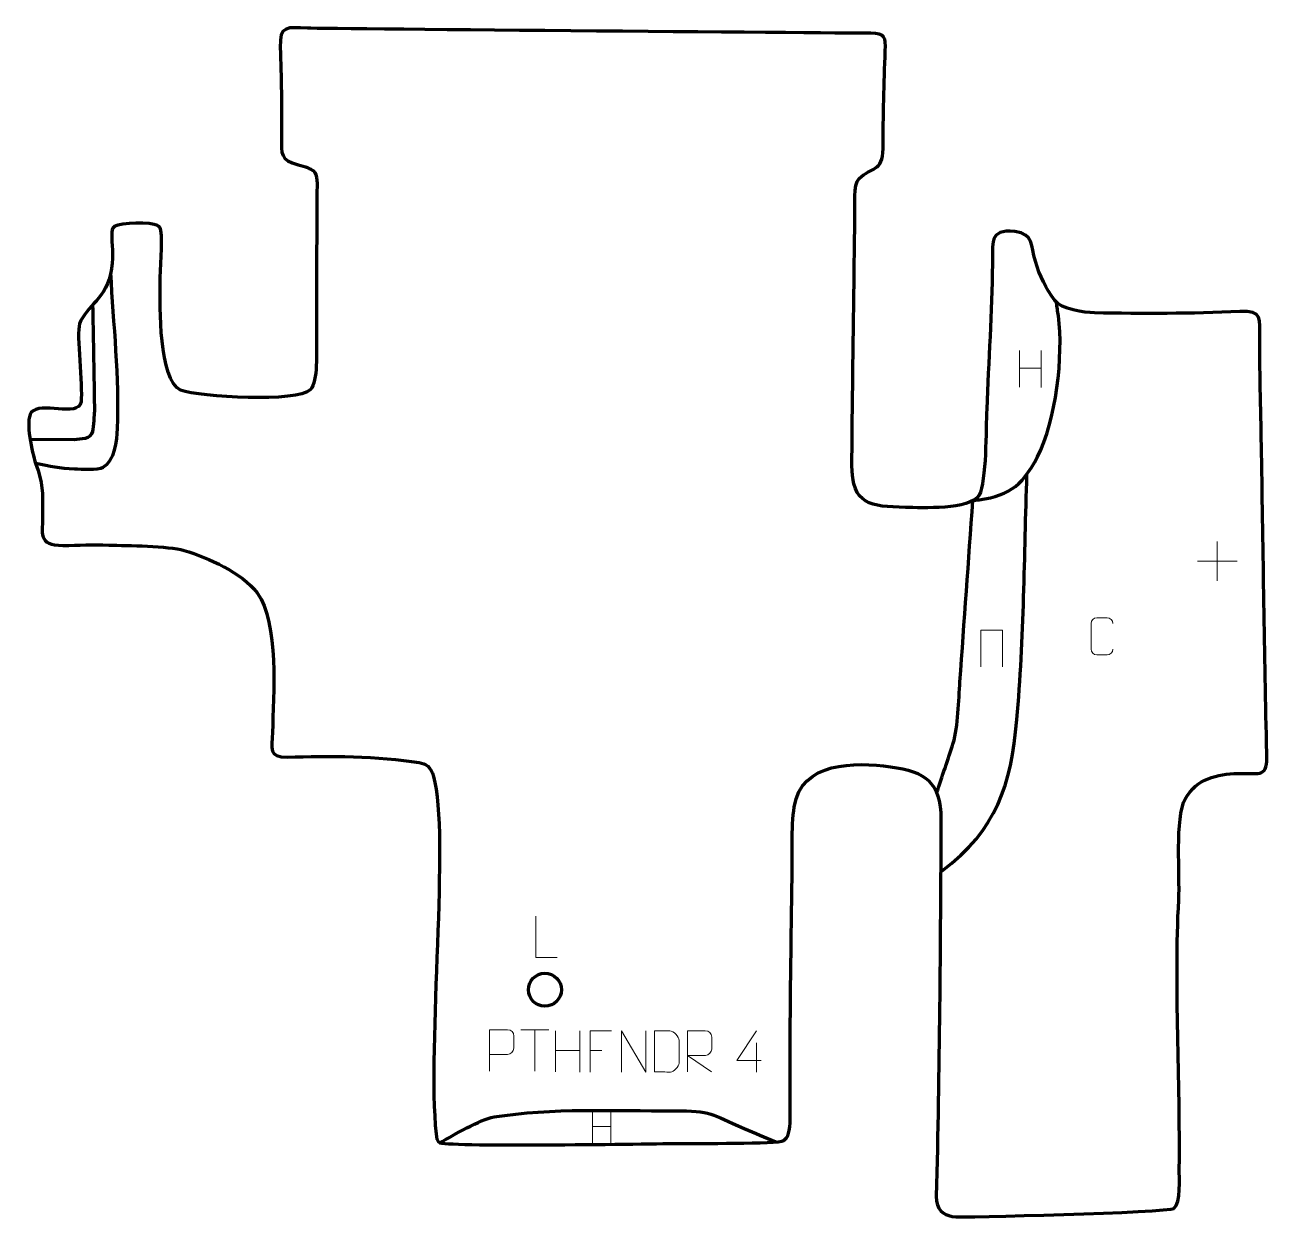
# Model space of a CAD drawing. Header units: millimetres. Extents: x -743 to 10, y -27 to 696.
import ezdxf

# ---------------------------------------------------------------- set-up
doc = ezdxf.new("R2010")
doc.units = ezdxf.units.MM
doc.header["$MEASUREMENT"] = 0
doc.layers.add('layer 2', color=7, linetype='Continuous')
doc.layers.add('layer 3', color=7, linetype='Continuous')

msp = doc.modelspace()

# ---------------------------------------------------------------- linework, layer by layer
at = {"layer": 'layer 2', "color": 142, "lineweight": 200}
msp.add_ellipse((-427.67, 111.1104), major_axis=(0, 10), ratio=1, dxfattribs=at)
at = {"layer": 'layer 2', "color": 142, "lineweight": 158}
for points, knots in [([(-736.315, 430.0623), (-727.2045, 428.2778), (-722.0279, 426.9542), (-712.7445, 426.7181), (-712.7445, 426.7181), (-708.6201, 426.6132), (-698.8554, 425.6424), (-695.2915, 427.6079), (-695.2915, 427.6079), (-688.2856, 431.4718), (-687.0574, 443.8086), (-686.6348, 451.0353), (-686.6348, 451.0353), (-685.4714, 481.2818), (-689.079, 514.9199), (-690.765, 545.3791)], [0, 0, 0, 0, 0.2, 0.2, 0.2, 0.2, 0.4, 0.4, 0.4, 0.4, 0.6, 0.6, 0.6, 0.6, 1, 1, 1, 1]), ([(-168.2929, 407.4355), (-147.2767, 409.8884), (-139.1782, 414.938), (-129.1924, 433.9897), (-129.1924, 433.9897), (-117.9281, 455.4806), (-113.2159, 495.3411), (-116.5161, 519.3367), (-116.5161, 519.3367), (-116.888, 522.0408), (-117.2602, 524.7452), (-117.6256, 527.4502)], [0, 0, 0, 0, 0.25, 0.25, 0.25, 0.25, 0.5, 0.5, 0.5, 0.5, 1, 1, 1, 1]), ([(-739.6912, 444.5728), (-739.6912, 444.5728), (-712.8282, 444.5532), (-712.8282, 444.5532), (-712.8282, 444.5532), (-708.9415, 444.9811), (-702.6158, 444.6784), (-701.5834, 449.3818), (-701.5834, 449.3818), (-700.9881, 452.0938), (-700.7236, 460.3621), (-700.5251, 461.4204), (-700.5251, 461.4204), (-700.3266, 462.4787), (-701.5931, 526.1268), (-701.5931, 526.1268)], [0, 0, 0, 0, 0.2, 0.2, 0.2, 0.2, 0.4, 0.4, 0.4, 0.4, 0.6, 0.6, 0.6, 0.6, 1, 1, 1, 1]), ([(-186.9015, 183.1442), (-153.7776, 208.2456), (-145.3028, 234.5207), (-141.6507, 274.8342), (-141.6507, 274.8342), (-137.2432, 323.5417), (-137.1198, 374.2754), (-135.5721, 423.2538)], [0, 0, 0, 0, 0.33333333, 0.33333333, 0.33333333, 0.33333333, 1, 1, 1, 1]), ([(-190.2616, 230.4051), (-186.9906, 240.2751), (-183.3549, 250.5017), (-180.3028, 260.3765), (-180.3028, 260.3765), (-177.1711, 270.509), (-176.9615, 286.6291), (-176.1692, 297.6683), (-176.1692, 297.6683), (-173.543, 334.2573), (-170.918, 370.8464), (-168.2929, 407.4355)], [0, 0, 0, 0, 0.25, 0.25, 0.25, 0.25, 0.5, 0.5, 0.5, 0.5, 1, 1, 1, 1]), ([(-491.2628, 18.4161), (-483.1927, 22.8073), (-466.922, 32.5732), (-458.5002, 34.0027), (-458.5002, 34.0027), (-423.4447, 39.6181), (-385.0607, 37.6393), (-349.6855, 37.7105), (-349.6855, 37.7105), (-326.0977, 37.7579), (-327.6324, 35.7944), (-306.8739, 26.9956), (-306.8739, 26.9956), (-300.5123, 24.2991), (-294.1551, 21.5929), (-287.8022, 18.876)], [0, 0, 0, 0, 0.2, 0.2, 0.2, 0.2, 0.4, 0.4, 0.4, 0.4, 0.6, 0.6, 0.6, 0.6, 1, 1, 1, 1])]:
    msp.add_open_spline(points, degree=3, knots=knots, dxfattribs=at)
at = {"layer": 'layer 3', "color": 242, "lineweight": 158}
msp.add_open_spline([(-230.2387, 690.543), (-221.5638, 690.5238), (-221.0597, 688.465), (-221.4072, 679.9407), (-221.4072, 679.9407), (-222.2034, 660.0849), (-222.5604, 640.5442), (-222.7778, 620.685), (-222.7778, 620.685), (-222.9359, 606.2475), (-229.9519, 609.9721), (-237.2618, 602.4929), (-237.2618, 602.4929), (-240.9025, 598.7678), (-239.7554, 586.0458), (-239.8171, 580.5287), (-239.8171, 580.5287), (-240.3815, 530.0815), (-241.2674, 479.5912), (-241.6409, 429.1502), (-241.6409, 429.1502), (-241.5636, 404.5862), (-230.481, 403.863), (-209.219, 403.3368), (-209.219, 403.3368), (-199.3763, 403.1208), (-170.3122, 401.5563), (-164.5179, 410.7457), (-164.5179, 410.7457), (-160.0641, 419.0227), (-160.4198, 451.2336), (-159.9514, 462.8117), (-159.9514, 462.8117), (-158.7694, 491.8937), (-156.9363, 521.7469), (-156.4314, 550.7574), (-156.4314, 550.7574), (-156.2254, 562.5981), (-158.7728, 572.2892), (-142.9604, 570.4839), (-142.9604, 570.4839), (-131.1014, 568.5546), (-133.2659, 562.5829), (-130.4066, 552.4113), (-130.4066, 552.4113), (-127.9719, 543.7504), (-123.9205, 535.9698), (-118.716, 528.6664), (-118.716, 528.6664), (-114.8455, 523.2348), (-100.8994, 521.3134), (-94.5831, 521.1772), (-94.5831, 521.1772), (-65.497, 520.5498), (-35.6214, 520.6483), (-6.5747, 521.9834), (-6.5747, 521.9834), (7.4842, 522.6296), (5.6294, 517.9553), (5.5745, 505.443), (5.5745, 505.443), (5.4747, 482.6979), (6.2738, 459.1014), (6.6467, 436.2695), (6.6467, 436.2695), (7.6351, 375.5815), (8.3954, 314.9976), (9.829, 254.3126), (9.829, 254.3126), (10.0247, 239.3311), (6.8955, 242.4762), (-7.6434, 242.1348), (-7.6434, 242.1348), (-20.5203, 241.8324), (-32.5017, 238.9436), (-39.5039, 226.9829), (-39.5039, 226.9829), (-45.9963, 214.7136), (-42.6551, 180.74), (-43.5611, 165.514), (-43.5611, 165.514), (-46.3213, 111.6759), (-42.5867, 57.0133), (-43.2227, 2.9276), (-43.2227, 2.9276), (-43.2888, -2.6868), (-42.0435, -18.0903), (-46.4876, -21.4679), (-46.4876, -21.4679), (-49.4364, -23.7089), (-176.5557, -27.3047), (-180.9423, -26.2841), (-180.9423, -26.2841), (-186.0904, -25.0864), (-190.6756, -22.4343), (-190.4724, -14.0657), (-190.4724, -14.0657), (-188.6157, 62.3652), (-188.053, 138.0199), (-187.6495, 214.4647), (-187.6495, 214.4647), (-187.9255, 236.8053), (-196.8946, 243.232), (-218.3237, 246.2063), (-218.3237, 246.2063), (-239.7904, 249.0657), (-272.418, 249.4284), (-276.5957, 221.7945), (-276.5957, 221.7945), (-278.3982, 209.8722), (-277.6966, 190.5906), (-277.8895, 177.8108), (-277.8895, 177.8108), (-278.6082, 129.554), (-279.3005, 81.413), (-279.0751, 33.1447), (-279.0751, 33.1447), (-279.0381, 25.2097), (-280.2485, 21.4394), (-282.9606, 19.7037), (-282.9606, 19.7037), (-286.277, 17.5811), (-337.2687, 18.0758), (-344.786, 17.9815), (-344.786, 17.9815), (-363.5263, 17.7462), (-482.7389, 15.8023), (-491.2628, 18.4161), (-491.2628, 18.4161), (-493.1678, 19.0002), (-493.4092, 21.6798), (-493.6324, 23.7983), (-493.6324, 23.7983), (-499.2424, 77.0281), (-485.2675, 204.659), (-495.1878, 240.3487), (-495.1878, 240.3487), (-496.8049, 246.1663), (-499.8531, 247.9988), (-503.8406, 248.671), (-503.8406, 248.671), (-528.6893, 252.8602), (-558.7687, 252.7732), (-583.8912, 252.0256), (-583.8912, 252.0256), (-595.3607, 252.0497), (-593.0091, 256.8523), (-592.7666, 267.0562), (-592.7666, 267.0562), (-592.2262, 289.1642), (-588.8194, 333.4563), (-601.9965, 351.4712), (-601.9965, 351.4712), (-611.7578, 364.1758), (-631.2621, 372.4947), (-646.2445, 377.2811), (-646.2445, 377.2811), (-656.0946, 380.0671), (-680.4306, 380.1204), (-692.0468, 380.5123), (-692.0468, 380.5123), (-701.813, 380.812), (-710.0921, 380.5348), (-719.7919, 380.2157), (-719.7919, 380.2157), (-735.3488, 380.628), (-732.0284, 386.8654), (-732.0561, 399.9832), (-732.0561, 399.9832), (-732.0702, 413.5567), (-731.7321, 417.0107), (-736.315, 430.0623), (-736.315, 430.0623), (-738.3562, 436.2083), (-742.8496, 455.4381), (-738.9777, 460.7718), (-738.9777, 460.7718), (-733.7374, 467.9905), (-710.4398, 457.3228), (-708.7802, 467.2725), (-708.7802, 467.2725), (-707.6705, 477.1926), (-711.7021, 508.3561), (-709.7262, 514.4345), (-709.7262, 514.4345), (-705.3609, 525.8724), (-693.354, 529.3287), (-690.2779, 547.8787), (-690.2779, 547.8787), (-688.8943, 557.3061), (-690.4811, 561.6544), (-690.1455, 570.1577), (-690.1455, 570.1577), (-690.0538, 572.4814), (-689.2678, 572.8997), (-688.214, 573.6898), (-688.214, 573.6898), (-685.3538, 575.8341), (-665.7326, 576.1635), (-662.5492, 574.144), (-662.5492, 574.144), (-661.3691, 573.3954), (-660.64, 572.5122), (-660.4041, 571.0364), (-660.4041, 571.0364), (-659.2811, 564.01), (-660.9046, 547.5689), (-660.9171, 539.0283), (-660.9171, 539.0283), (-660.9206, 525.5073), (-661.7394, 480.7724), (-648.451, 474.3086), (-648.451, 474.3086), (-636.657, 470.0144), (-577.5495, 466.6717), (-569.7842, 474.7164), (-569.7842, 474.7164), (-565.0794, 479.5905), (-566.2367, 498.3748), (-566.1611, 505.5831), (-566.1611, 505.5831), (-565.8994, 534.4935), (-566.0926, 563.402), (-565.9031, 592.3127), (-565.9031, 592.3127), (-565.8534, 599.9031), (-565.0511, 604.6692), (-567.9734, 607.1703), (-567.9734, 607.1703), (-569.8174, 608.7484), (-572.8032, 609.6879), (-577.192, 610.8919), (-577.192, 610.8919), (-588.1077, 613.8864), (-587.3761, 617.2418), (-587.3027, 627.6025), (-587.3027, 627.6025), (-587.1757, 645.5057), (-587.4253, 664.0143), (-588.0716, 681.9047), (-588.0716, 681.9047), (-588.6037, 695.6792), (-583.7154, 694.1282), (-571.5381, 693.6561), (-571.5381, 693.6561), (-559.3608, 693.184), (-230.2387, 690.543), (-230.2387, 690.543)], degree=3, knots=[0, 0, 0, 0, 0.01587302, 0.01587302, 0.01587302, 0.01587302, 0.03174603, 0.03174603, 0.03174603, 0.03174603, 0.04761905, 0.04761905, 0.04761905, 0.04761905, 0.06349206, 0.06349206, 0.06349206, 0.06349206, 0.07936508, 0.07936508, 0.07936508, 0.07936508, 0.0952381, 0.0952381, 0.0952381, 0.0952381, 0.11111111, 0.11111111, 0.11111111, 0.11111111, 0.12698413, 0.12698413, 0.12698413, 0.12698413, 0.14285714, 0.14285714, 0.14285714, 0.14285714, 0.15873016, 0.15873016, 0.15873016, 0.15873016, 0.17460317, 0.17460317, 0.17460317, 0.17460317, 0.19047619, 0.19047619, 0.19047619, 0.19047619, 0.20634921, 0.20634921, 0.20634921, 0.20634921, 0.22222222, 0.22222222, 0.22222222, 0.22222222, 0.23809524, 0.23809524, 0.23809524, 0.23809524, 0.25396825, 0.25396825, 0.25396825, 0.25396825, 0.26984127, 0.26984127, 0.26984127, 0.26984127, 0.28571429, 0.28571429, 0.28571429, 0.28571429, 0.3015873, 0.3015873, 0.3015873, 0.3015873, 0.31746032, 0.31746032, 0.31746032, 0.31746032, 0.33333333, 0.33333333, 0.33333333, 0.33333333, 0.34920635, 0.34920635, 0.34920635, 0.34920635, 0.36507937, 0.36507937, 0.36507937, 0.36507937, 0.38095238, 0.38095238, 0.38095238, 0.38095238, 0.3968254, 0.3968254, 0.3968254, 0.3968254, 0.41269841, 0.41269841, 0.41269841, 0.41269841, 0.42857143, 0.42857143, 0.42857143, 0.42857143, 0.44444444, 0.44444444, 0.44444444, 0.44444444, 0.46031746, 0.46031746, 0.46031746, 0.46031746, 0.47619048, 0.47619048, 0.47619048, 0.47619048, 0.49206349, 0.49206349, 0.49206349, 0.49206349, 0.50793651, 0.50793651, 0.50793651, 0.50793651, 0.52380952, 0.52380952, 0.52380952, 0.52380952, 0.53968254, 0.53968254, 0.53968254, 0.53968254, 0.55555556, 0.55555556, 0.55555556, 0.55555556, 0.57142857, 0.57142857, 0.57142857, 0.57142857, 0.58730159, 0.58730159, 0.58730159, 0.58730159, 0.6031746, 0.6031746, 0.6031746, 0.6031746, 0.61904762, 0.61904762, 0.61904762, 0.61904762, 0.63492063, 0.63492063, 0.63492063, 0.63492063, 0.65079365, 0.65079365, 0.65079365, 0.65079365, 0.66666667, 0.66666667, 0.66666667, 0.66666667, 0.68253968, 0.68253968, 0.68253968, 0.68253968, 0.6984127, 0.6984127, 0.6984127, 0.6984127, 0.71428571, 0.71428571, 0.71428571, 0.71428571, 0.73015873, 0.73015873, 0.73015873, 0.73015873, 0.74603175, 0.74603175, 0.74603175, 0.74603175, 0.76190476, 0.76190476, 0.76190476, 0.76190476, 0.77777778, 0.77777778, 0.77777778, 0.77777778, 0.79365079, 0.79365079, 0.79365079, 0.79365079, 0.80952381, 0.80952381, 0.80952381, 0.80952381, 0.82539683, 0.82539683, 0.82539683, 0.82539683, 0.84126984, 0.84126984, 0.84126984, 0.84126984, 0.85714286, 0.85714286, 0.85714286, 0.85714286, 0.87301587, 0.87301587, 0.87301587, 0.87301587, 0.88888889, 0.88888889, 0.88888889, 0.88888889, 0.9047619, 0.9047619, 0.9047619, 0.9047619, 0.92063492, 0.92063492, 0.92063492, 0.92063492, 0.93650794, 0.93650794, 0.93650794, 0.93650794, 0.95238095, 0.95238095, 0.95238095, 0.95238095, 0.96825397, 0.96825397, 0.96825397, 0.96825397, 1, 1, 1, 1], dxfattribs=at)
at = {"layer": 'layer 3', "color": 250, "lineweight": 9}
for points in [[(-140.0244, 498.3096), (-140.0244, 498.3096), (-140.0244, 476.1169), (-140.0244, 476.1169)], [(-126.9087, 498.3096), (-126.9087, 498.3096), (-126.9087, 475.9593), (-126.9087, 475.9593)], [(-140.0069, 487.6672), (-140.0069, 487.6672), (-126.9087, 487.6672), (-126.9087, 487.6672)], [(-20.2249, 382.7067), (-20.2249, 382.7067), (-20.2249, 358.7288), (-20.2249, 358.7288)], [(-32.2138, 370.7177), (-32.2138, 370.7177), (-8.2359, 370.7177), (-8.2359, 370.7177)], [(-442.3438, 86.7574), (-442.3438, 86.7574), (-425.3566, 86.7574), (-425.3566, 86.7574)], [(-433.85, 61.8274), (-433.85, 61.8274), (-433.85, 86.7809), (-433.85, 86.7809)], [(-421.1719, 86.1862), (-421.1719, 86.1862), (-421.1719, 61.4087), (-421.1719, 61.4087)], [(-406.5286, 86.1862), (-406.5286, 86.1862), (-406.5286, 61.2327), (-406.5286, 61.2327)], [(-299.4743, 78.9002), (-299.4743, 78.9002), (-299.4743, 61.2355), (-299.4743, 61.2355)], [(-421.1719, 74.3039), (-421.1719, 74.3039), (-406.5286, 74.3043), (-406.5286, 74.3043)], [(-400.2873, 74.3065), (-400.2873, 74.3065), (-393.1192, 74.3065), (-393.1192, 74.3065)], [(-398.9078, 37.3951), (-398.9078, 37.3951), (-398.9078, 18.3752), (-398.9078, 18.3752)], [(-387.6672, 37.3951), (-387.6672, 37.3951), (-387.6672, 18.2401), (-387.6672, 18.2401)], [(-398.8928, 28.2742), (-398.8928, 28.2742), (-387.6672, 28.2742), (-387.6672, 28.2742)]]:
    msp.add_open_spline(points, degree=3, dxfattribs=at)
for points, knots in [([(-83.4262, 317.4536), (-83.5514, 315.3726), (-85.0536, 314.0474), (-86.9773, 314.0377), (-86.9773, 314.0377), (-89.0659, 314.038), (-91.1545, 314.038), (-93.2428, 314.0377), (-93.2428, 314.0377), (-94.967, 313.9433), (-96.7334, 315.6312), (-96.7234, 317.438), (-96.7234, 317.438), (-96.723, 322.6062), (-96.723, 327.7739), (-96.7234, 332.9413), (-96.7234, 332.9413), (-96.7196, 334.8564), (-95.1551, 336.3963), (-93.2272, 336.3842), (-93.2272, 336.3842), (-91.1442, 336.3842), (-89.0607, 336.3842), (-86.9773, 336.3842), (-86.9773, 336.3842), (-85.2338, 336.416), (-83.4501, 335.0801), (-83.4262, 332.8967)], [0, 0, 0, 0, 0.125, 0.125, 0.125, 0.125, 0.25, 0.25, 0.25, 0.25, 0.375, 0.375, 0.375, 0.375, 0.5, 0.5, 0.5, 0.5, 0.625, 0.625, 0.625, 0.625, 0.75, 0.75, 0.75, 0.75, 1, 1, 1, 1]), ([(-163.5182, 306.6259), (-163.5182, 306.6259), (-163.5182, 328.9762), (-163.5182, 328.9762), (-163.5182, 328.9762), (-163.5182, 328.9762), (-150.3999, 328.9762), (-150.3999, 328.9762), (-150.3999, 328.9762), (-150.3999, 328.9762), (-150.3999, 306.6259), (-150.3999, 306.6259)], [0, 0, 0, 0, 0.25, 0.25, 0.25, 0.25, 0.5, 0.5, 0.5, 0.5, 1, 1, 1, 1]), ([(-420.1505, 130.6991), (-420.1505, 130.6991), (-433.0996, 130.6991), (-433.0996, 130.6991), (-433.0996, 130.6991), (-433.0996, 130.6991), (-433.0996, 155.6527), (-433.0996, 155.6527)], [0, 0, 0, 0, 0.33333333, 0.33333333, 0.33333333, 0.33333333, 1, 1, 1, 1]), ([(-461.1823, 61.8273), (-461.1823, 61.8273), (-461.1823, 86.7809), (-461.1823, 86.7809), (-461.1823, 86.7809), (-457.5873, 86.7809), (-453.992, 86.7809), (-450.3966, 86.7809), (-450.3966, 86.7809), (-448.0714, 86.743), (-446.514, 85.2529), (-446.5182, 82.8868), (-446.5182, 82.8868), (-446.5186, 80.8511), (-446.5186, 77.7918), (-446.5182, 75.7558), (-446.5182, 75.7558), (-446.5247, 73.8804), (-448.3369, 71.9385), (-450.3465, 71.9194), (-450.3465, 71.9194), (-450.3465, 71.9194), (-461.1823, 71.9194), (-461.1823, 71.9194)], [0, 0, 0, 0, 0.14285714, 0.14285714, 0.14285714, 0.14285714, 0.28571429, 0.28571429, 0.28571429, 0.28571429, 0.42857143, 0.42857143, 0.42857143, 0.42857143, 0.57142857, 0.57142857, 0.57142857, 0.57142857, 0.71428571, 0.71428571, 0.71428571, 0.71428571, 1, 1, 1, 1]), ([(-387.4133, 86.1862), (-387.4133, 86.1862), (-400.2873, 86.1862), (-400.2873, 86.1862), (-400.2873, 86.1862), (-400.2873, 86.1862), (-400.2873, 61.2326), (-400.2873, 61.2326)], [0, 0, 0, 0, 0.33333333, 0.33333333, 0.33333333, 0.33333333, 1, 1, 1, 1]), ([(-381.1777, 61.2327), (-381.1777, 61.2327), (-381.1777, 86.1862), (-381.1777, 86.1862), (-381.1777, 86.1862), (-381.1777, 86.1862), (-366.5229, 61.2327), (-366.5229, 61.2327), (-366.5229, 61.2327), (-366.5229, 61.2327), (-366.5229, 86.1862), (-366.5229, 86.1862)], [0, 0, 0, 0, 0.25, 0.25, 0.25, 0.25, 0.5, 0.5, 0.5, 0.5, 1, 1, 1, 1]), ([(-361.2426, 61.2608), (-358.9108, 61.2612), (-353.9606, 61.2372), (-351.6291, 61.2369), (-351.6291, 61.2369), (-349.7041, 61.1315), (-346.3855, 64.6731), (-346.3967, 66.6904), (-346.3967, 66.6904), (-346.3971, 72.4605), (-346.3971, 74.6302), (-346.3967, 80.3995), (-346.3967, 80.3995), (-346.401, 82.5376), (-349.7755, 86.1977), (-351.9279, 86.1842), (-351.9279, 86.1842), (-354.2536, 86.1842), (-358.9779, 86.1842), (-361.304, 86.1842), (-361.304, 86.1842), (-361.3036, 80.4373), (-361.2423, 67.0081), (-361.2426, 61.2608)], [0, 0, 0, 0, 0.14285714, 0.14285714, 0.14285714, 0.14285714, 0.28571429, 0.28571429, 0.28571429, 0.28571429, 0.42857143, 0.42857143, 0.42857143, 0.42857143, 0.57142857, 0.57142857, 0.57142857, 0.57142857, 0.71428571, 0.71428571, 0.71428571, 0.71428571, 1, 1, 1, 1]), ([(-341.273, 61.2458), (-341.273, 61.2458), (-341.273, 86.1993), (-341.273, 86.1993), (-341.273, 86.1993), (-337.6782, 86.1993), (-334.0827, 86.1993), (-330.4875, 86.1993), (-330.4875, 86.1993), (-328.1622, 86.1616), (-326.6049, 84.6716), (-326.609, 82.3052), (-326.609, 82.3052), (-326.6094, 80.2697), (-326.6094, 77.2103), (-326.609, 75.1743), (-326.609, 75.1743), (-326.6155, 73.2988), (-328.4278, 71.357), (-330.4373, 71.3379), (-330.4373, 71.3379), (-330.4373, 71.3379), (-341.273, 71.3379), (-341.273, 71.3379), (-341.273, 71.3379), (-341.273, 71.3379), (-326.6183, 61.2458), (-326.6183, 61.2458)], [0, 0, 0, 0, 0.125, 0.125, 0.125, 0.125, 0.25, 0.25, 0.25, 0.25, 0.375, 0.375, 0.375, 0.375, 0.5, 0.5, 0.5, 0.5, 0.625, 0.625, 0.625, 0.625, 0.75, 0.75, 0.75, 0.75, 1, 1, 1, 1]), ([(-296.5302, 68.1391), (-296.5302, 68.1391), (-311.3519, 68.1391), (-311.3519, 68.1391), (-311.3519, 68.1391), (-311.3519, 68.1391), (-299.4743, 86.2096), (-299.4743, 86.2096)], [0, 0, 0, 0, 0.33333333, 0.33333333, 0.33333333, 0.33333333, 1, 1, 1, 1])]:
    msp.add_open_spline(points, degree=3, knots=knots, dxfattribs=at)

doc.saveas('drawing.dxf')
